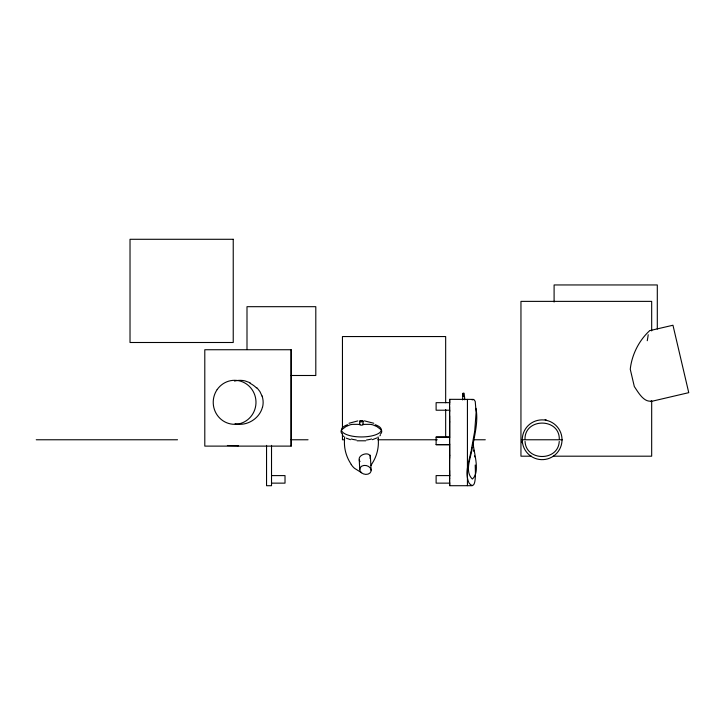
<?xml version="1.0" encoding="UTF-8"?>
<svg xmlns="http://www.w3.org/2000/svg" width="725" height="725" viewBox="0 0 725 725"><rect width="100%" height="100%" fill="white"/><g stroke="black" fill="none" stroke-linecap="round" stroke-linejoin="round"><path stroke-width="1.09" d="M291.151 446.111L291.151 349.731L204.794 349.731L204.794 446.111L291.16 446.111L291.151 349.731M449.618 482.578L449.618 485.442M449.618 476.071L449.609 410.024M449.609 402.792L449.618 399.557M651.684 400.708L651.675 456.188L553.347 456.188M524.991 438.924C524.963 417.817 559.319 417.817 559.292 438.924M462.668 399.946L462.777 393.294L463.085 395.134A12.397 0.643 88 0 0 463.357 396.294L463.764 392.923L464.39 395.705A10.966 0.571 88 0 1 464.571 397.237L464.779 399.801M559.229 441.443C558.332 461.508 525.951 461.508 525.054 441.443M473.253 443.156C475.41 431.765 478.183 419.902 475.953 408.329M473.062 444.008L472.881 444.86M471.313 449.908L474.712 431.121L476.126 412.317L475.228 401.414L473.951 399.557L472.02 399.828M472.292 447.47C471.304 457.004 464.091 471.032 472.328 479.044C480.63 472.247 473.742 452.744 473.081 442.794M471.078 450.95C469.211 461.29 464.308 472.791 469.066 483.077C477.304 493 475.111 468.169 475.228 464.997M262.387 407.432C259.342 418.814 246.554 426.572 235.054 423.735M370.122 458.481C372.034 449.944 355.25 454.657 359.99 461.58M371.608 464.553L370.792 465.649M380.417 435.181L379.855 435.843M651.104 401.124C643.573 402.194 638.154 392.171 634.321 386.543L630.261 369.233C631.801 354.86 638.897 340.587 649.555 330.79M377.091 437.882L372.378 439.676M348.997 423.264L357.788 420.917M650.543 401.596L688.75 392.66L672.963 325.235L650.126 330.546M227.387 445.522L238.48 445.694L237.329 445.503M365.753 440.791L357.044 440.791M290.988 375.496L315.801 375.496L315.801 306.684L246.998 306.684L246.998 349.55M449.609 399.33L473.416 399.393M449.609 402.665L436.115 402.665L436.115 410.214L449.609 410.214M449.609 437.03L436.115 437.03L436.115 444.742L449.609 444.751M436.115 437.202L449.609 437.202M36.25 439.767L177.516 439.767M291.133 439.767L308.053 439.767M344.447 439.767L342.454 439.767L342.454 434.157M377.942 439.767L437.257 439.767M473.769 439.767L485.288 439.767M521.801 439.767L562.482 439.767M436.115 444.579L449.609 444.579M531.271 456.188L520.949 456.188L520.958 301.373L651.675 301.373L651.684 330.917M271.522 475.6L285.016 475.6L285.016 483.14L271.522 483.14M449.609 475.591L436.115 475.591L436.115 483.14L449.609 483.14M472.274 485.705L449.609 485.714L449.609 399.375M364.421 420.862L373.801 423.264M545.127 419.639L546.106 419.811M350.429 439.676L346.242 438.154M250.17 382.773L245.041 380.915A19.829 17.364 20.1 0 0 234.51 381.078M361.403 472.627L354.543 468.323A19.738 18.424 0 0 1 352.441 466.193L351.19 464.553M343.596 436.459L342.381 435.181M256.913 387.703L259.949 391.6L262.051 396.077M473.099 445.775L473.253 446.745M473.769 450.107L473.969 451.539M521.9 441.761L522.018 442.748M474.494 455.916L474.603 456.895M370.312 455.191L371.118 470.19M359.237 459.958L359.763 469.601M449.609 478.817L449.609 477.875M449.609 485.206L449.609 470.516M449.618 404.903L449.618 399.946M449.618 411.655L449.618 406.643M449.618 454.947L449.618 458.381M449.609 437.746L449.6 415.896M449.609 443.845L449.618 455.952M657.303 329.068L657.303 284.952L554.099 284.952L554.099 302.044M467.426 399.375L467.426 485.668M449.609 421.506L449.609 422.285M449.6 474.866L449.6 476.289M445.667 402.737L445.667 336.554L342.454 336.554L342.454 428.548M445.667 409.471L445.667 437.519M271.522 445.386L271.522 485.714L266.546 485.714L266.546 445.386M362.681 424.143A1.713 0.616 0 0 1 362.654 424.968A1.713 0.616 0 0 1 360.334 425.031A1.713 0.616 0 0 1 359.972 424.207M378.251 439.232A43.727 40.836 0 0 1 371.481 464.471M378.078 436.876A16.648 15.542 0 0 1 378.377 439.214M371.562 438.978A15.887 5.682 0 0 1 366.533 439.984M356.265 439.984A15.887 5.682 0 0 1 351.235 438.978M344.42 439.214A16.648 15.542 0 0 1 344.719 436.876M351.317 464.471A43.727 40.836 0 0 1 344.547 439.232M375.206 424.714A19.892 7.114 0 0 1 375.55 434.837A19.892 7.114 0 0 1 347.248 434.837A19.892 7.114 0 0 1 347.592 424.714M342.526 434.13A3.507 3.272 0 0 1 341.511 429.834L345.961 426.554L349.885 424.886A15.261 14.255 0 0 1 352.45 424.37L357.642 424.343A19.974 18.651 0 0 1 359.682 424.542L359.682 421.234L363.116 421.234L363.116 424.551A19.974 18.651 0 0 1 365.164 424.352L370.357 424.37A15.261 14.255 0 0 1 372.913 424.886L376.837 426.554L381.287 429.834A3.507 3.272 0 0 1 380.272 434.13M249.917 383.253A23.789 22.149 19.5 0 1 256.559 388.02M262.106 396.058A18.633 17.636 89.3 0 1 262.477 407.459M648.195 334.723A28.982 2.963 -74.9 0 1 647.253 340.723M233.233 239.286L130.02 239.286L130.02 342.499L233.233 342.499L233.233 239.286M530.963 456.215A19.892 19.892 0 0 0 561.975 441.217A19.892 19.892 0 0 0 533.482 421.859A19.892 19.892 0 0 0 530.963 456.215M360.542 421.769A1.713 0.616 0 0 0 363.116 421.234A1.713 0.616 0 0 0 360.542 420.699A1.713 0.616 0 0 0 360.542 421.769M217.192 389.542A22.004 21.378 90 0 0 232.562 424.216A22.004 21.378 90 0 0 254.058 393.186A22.004 21.378 90 0 0 217.192 389.542M361.422 472.709A5.764 4.432 13 0 0 370.955 471.54A5.764 4.432 13 0 0 363.941 465.441A5.764 4.432 13 0 0 361.422 472.709"/></g></svg>
